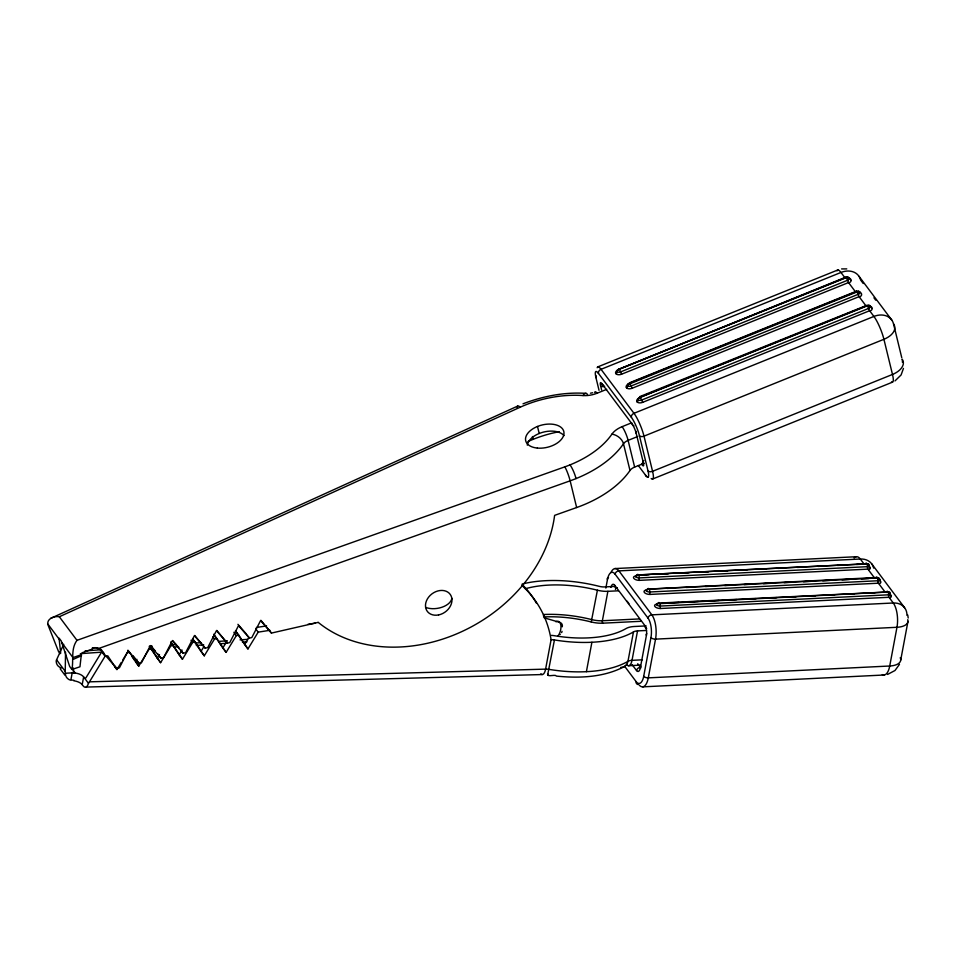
<?xml version="1.0" encoding="UTF-8"?>
<svg xmlns="http://www.w3.org/2000/svg" width="956" height="956" viewBox="0 0 956 956"><rect width="100%" height="100%" fill="white"/><g stroke="black" fill="none" stroke-linecap="round" stroke-linejoin="round"><path stroke-width="1.43" d="M73.743 680.768A8.915 4.171 10.6 0 1 82.192 684.639L83.112 685.858A10.707 4.29 87.2 0 0 88.466 683.325L83.65 676.896A8.915 4.171 10.6 0 0 72.19 672.893L70.816 680.254A10.695 8.425 -36.8 0 1 65.343 673.227A12.344 11.161 -70.9 0 1 65.235 671.339L65.534 652.159M73.397 670.933L73.445 668.005M547.633 673.657C546.533 677.864 555.328 673.825 556.476 676.107C579.228 678.39 603.475 677.457 624.149 666.726M60.694 653.283L59.164 639.17A11.914 6.656 -29.8 0 1 59.164 638.214L61.411 641.213A11.914 11.114 -53.4 0 0 61.782 642.659L72.991 657.62L81.332 654.657L79.957 666.786L71.927 669.487C73.779 660.058 70.648 648.861 76.982 640.341L564.829 466.851A80.639 47.107 -13.7 0 0 611.924 434.144A19.61 11.46 -13.7 0 1 622.117 426.663L631.725 422.779M900.707 660.142L907.961 621.412M82.192 684.639L83.65 676.896M521.618 585.18A142.372 114.23 -34 0 1 551.086 639.707L545.601 669.128A10.695 3.967 88.4 0 1 540.833 673.825M646.471 630.458L637.533 630.9A8.915 4.171 10.6 0 0 633.47 631.916A91.334 42.733 10.6 0 1 554.444 639.946L547.645 674.912M618.305 590.808L607.885 591.322A17.829 8.341 10.6 0 1 597.416 590.211L591.238 621.962A80.639 37.726 10.6 0 0 543.94 616.943A1.781 0.717 87.2 0 1 543.57 614.517A82.419 38.563 10.6 0 1 591.907 619.643A17.829 8.341 10.6 0 0 602.376 620.743L639.445 618.926M586.398 671.686L591.907 642.265M605.853 588.083L607.466 579.479A3.561 1.673 10.6 0 1 608.506 577.687M607.885 591.322L602.376 620.743A1.781 0.717 87.2 0 0 602.746 623.181L641.297 621.28M633.47 631.916L627.961 661.337A10.695 8.329 59.6 0 1 620.743 667.408M637.533 630.9L632.024 660.333A10.695 4.29 87.2 0 1 626.335 664.348M632.083 664.611L636.541 670.562A7.134 2.856 87.2 0 0 640.341 667.885L646.423 635.358A3.561 1.673 10.6 0 1 646.758 633.84M624.543 666.165L636.122 681.616A14.268 5.724 87.2 0 0 643.711 676.262L650.964 637.544A14.268 5.724 87.2 0 0 648.001 618.114L615.055 574.126A3.561 2.808 -36.8 0 1 618.902 570.875L860.328 559.021A17.829 14.041 -36.8 0 1 873.676 568.103M868.92 565.713L869.004 565.271A1.781 1.398 -36.8 0 0 867.654 563.801L637.58 574.962L867.654 563.801M879.46 579.79L879.544 579.336A1.781 1.398 -36.8 0 0 878.206 577.878L877.178 577.472A1.781 0.717 87.2 0 0 876.162 577.926M890 593.855L890.084 593.413A1.781 1.398 -36.8 0 0 888.745 591.943L658.672 603.069L659.879 603.642L888.769 591.979M903.456 368.407L901.102 374.955L894.971 380.942M61.65 668.005A10.695 8.425 -36.8 0 1 56.177 660.99A12.344 6.919 -20.1 0 1 56.583 659.795L63.694 644.272M899.465 664.372L894.983 670.515L887.574 674.434M639.731 398.174L639.672 396.656L866.961 305.263L868.144 305.454L639.528 397.66A1.781 1.398 -36.8 0 0 638.25 399.728A1.781 1.398 -36.8 0 1 636.971 401.783M88.466 683.325A12.44 6.8 -70.3 0 0 89.482 681.831L105.064 656.258L107.753 655.828L116.931 669.57L121.316 662.377M122.774 659.975L127.16 652.769L129.586 652.386L138.763 666.129L149.005 649.339L151.43 648.957L160.608 662.687L170.837 645.898L173.263 645.515L182.441 659.258L192.67 642.456L195.096 642.073L204.285 655.816L214.514 639.014L216.94 638.632L226.118 652.374L236.347 635.585L238.773 635.202L247.951 648.933L258.192 632.143L269.891 630.303M136.935 659.329L135.465 661.731L138.763 666.129M160.608 662.687L157.31 658.29L159.497 654.693M182.441 659.258L179.142 654.848L182.07 650.056M204.285 655.816L200.987 651.418L203.903 646.615M226.118 652.374L222.82 647.977L227.205 640.771M247.951 648.933L244.664 644.535L249.05 637.341M606.69 389.355L597.07 393.239A19.61 11.46 -13.7 0 1 583.017 395.557A80.639 47.107 -13.7 0 0 520.16 407.232L59.32 616.751C54.026 615.736 45.374 619.189 48.362 625.881L58.603 651.705L60.097 653.689M615.891 373.641A1.781 1.398 -36.8 0 0 617.17 371.573A1.781 1.398 -36.8 0 1 618.448 369.518L847.064 277.3L845.881 277.121L618.652 369.47M629.466 382.818L856.552 291.15L857.568 291.688L630.064 383.726L632.131 388.267L859.086 296.647L866.387 306.398M50.704 618.353L517.495 406.169M73.409 659.305L81.571 655.637M857.078 292.07L859.086 296.647M598.026 366.793L837.946 269.927M844.184 278.208L618.616 369.279A2.677 1.565 -13.7 0 0 617.17 371.573A2.677 1.565 -13.7 0 0 620.587 371.908L847.542 280.287A2.677 1.565 -13.7 0 0 848.988 277.981A1.781 1.398 -36.8 0 0 847.016 277.228M617.994 369.924A4.457 2.605 -13.7 0 0 615.951 373.712A4.457 2.605 -13.7 0 0 621.591 374.202L848.546 282.57L855.787 292.249M630.542 382.794L856.11 291.723A2.677 1.565 -13.7 0 1 857.066 291.449M866.65 305.789L639.695 397.421A2.677 1.565 -13.7 0 0 638.25 399.728A2.677 1.565 -13.7 0 0 641.679 400.062L868.622 308.43A2.677 1.565 -13.7 0 0 870.259 306.685A2.677 1.565 -13.7 0 0 868.562 305.478M639.086 398.078A4.457 2.605 -13.7 0 0 637.043 401.867A4.457 2.605 -13.7 0 0 642.671 402.345L869.625 310.724L873.915 316.436A17.829 3.513 68 0 1 883.918 339.296L892.486 374.453A17.829 3.513 68 0 1 891.482 381.958M637.736 436.498L628.116 440.381A8.915 5.21 -13.7 0 0 623.491 443.775A91.334 53.357 -13.7 0 1 570.146 480.82L97.954 648.754A8.915 7.122 -30.5 0 1 101.42 650.785L116.692 668.423L119.404 667.802L128.188 650.797L139.026 663.321L141.476 662.759L150.259 645.766L161.098 658.278L163.548 657.716L172.331 640.723L183.17 653.235L185.619 652.673L194.391 635.68L205.229 648.192L207.691 647.63L216.462 630.637L227.301 643.149L229.751 642.599L238.534 625.594L249.373 638.118L251.822 637.556L260.606 620.552L271.444 633.075L318.049 622.428M318.157 622.32A142.611 113.979 -30.5 0 0 460.565 632.167A142.611 113.979 -30.5 0 0 554.611 515.368L576.647 507.54A91.334 53.357 -13.7 0 0 629.992 470.495A8.915 5.21 -13.7 0 1 634.629 467.09L644.248 463.206M652.41 479.099L892.33 382.233M640.616 397.804L642.671 402.345M92.553 649.052L82.598 652.59A1.781 1.35 -46.4 0 0 81.403 654.633M878.934 580.698L649.71 591.991A2.677 1.255 10.6 0 1 646.268 590.796A1.781 1.398 -36.8 0 1 648.192 589.159L878.241 577.938M523.016 403.802C543.092 396.119 564.697 391.876 586.243 393.394M630.004 383.738L629.048 383.655A1.781 1.398 -36.8 0 0 627.71 385.65A1.781 1.398 -36.8 0 1 626.431 387.706A4.457 2.605 -13.7 0 0 632.131 388.267M590.45 393.203L592.624 392.737M889.534 594.763L660.249 606.068A2.677 1.255 10.6 0 1 656.808 604.861A2.677 1.255 10.6 0 1 658.266 603.427A1.781 0.717 87.2 0 1 659.222 602.758L659.222 602.758M868.347 566.633L639.158 577.914A2.677 1.255 10.6 0 1 635.728 576.719A2.677 1.255 10.6 0 1 637.186 575.273A1.781 0.717 87.2 0 1 636.911 576.002M256.351 627.506L266.593 625.893M307.916 624.316L315.229 623.157M841.603 268.923L846.777 268.899M638.07 574.616L638.13 574.604A1.781 0.717 87.2 0 0 637.234 575.058M877.058 577.472L648.144 589.099M877.716 578.356L877.775 578.344A1.781 0.717 87.2 0 1 878.086 580.782A1.781 0.717 87.2 0 0 878.456 583.208L884.898 591.812M85.12 650.881L101.503 649.722M149.172 646.328L152.147 646.125M171.518 644.75L175.988 644.428M195.359 643.053L201.31 642.635M219.187 641.357L226.632 640.831M240.04 639.875L247.484 639.349M80.352 653.677L102.651 652.088M150.235 648.718L153.211 648.503M174.028 647.021L178.497 646.71M196.339 645.443L203.771 644.906M220.131 643.747L226.082 643.328M242.442 642.169L246.899 641.846M867.176 564.279A1.781 0.717 87.2 0 1 867.546 566.705L867.606 566.705A2.677 1.255 10.6 0 0 869.135 565.51A2.677 1.255 10.6 0 0 866.53 564.112M888.255 592.421A1.781 0.717 87.2 0 1 888.626 594.859L888.686 594.847A2.677 1.255 10.6 0 0 890.275 593.903A2.677 1.255 10.6 0 0 888.578 592.481M628.546 665.746L640.46 665.125M614.875 568.569L856.313 556.727M641.631 575.058L649.052 574.699M660.907 574.114L668.328 573.755M681.676 573.098L689.085 572.728M700.951 572.154L708.372 571.784M720.227 571.198L727.647 570.84M739.514 570.254L746.923 569.895M758.789 569.31L766.198 568.94M778.065 568.366L785.485 567.995M797.352 567.422L804.761 567.051M818.109 566.394L824.036 566.107M837.384 565.45L844.805 565.092M856.672 564.506L864.081 564.136M636.23 575.942A4.457 2.091 10.6 0 0 633.804 578.344A4.457 2.091 10.6 0 0 639.528 580.352L867.905 569.131L874.358 577.735M615.019 586.41L604.586 586.924A8.915 4.171 10.6 0 1 599.352 586.363A91.334 42.733 10.6 0 0 522.167 584.02M646.268 590.796A2.677 1.255 10.6 0 1 647.726 589.35L653.653 589.063M667.001 588.406L674.422 588.048M686.288 587.462L693.697 587.092M705.564 586.518L712.973 586.148M724.839 585.562L732.26 585.203M744.127 584.618L751.535 584.259M763.402 583.674L770.811 583.315M784.159 582.658L791.58 582.288M803.446 581.714L810.855 581.344M822.722 580.758L830.131 580.4M841.997 579.814L849.418 579.456M861.272 578.87L868.693 578.511M646.782 590.019A4.457 2.091 10.6 0 0 644.344 592.421A4.457 2.091 10.6 0 0 650.068 594.417L878.456 583.208M671.614 602.77L679.035 602.411M690.901 601.826L698.31 601.455M710.177 600.882L719.067 600.44M730.934 599.854L736.873 599.567M750.209 598.91L756.148 598.623M769.496 597.966L776.905 597.608M788.772 597.022L796.193 596.652M808.047 596.078L815.468 595.707M827.334 595.122L834.743 594.763M846.61 594.178L854.019 593.819M867.367 593.162L874.788 592.804M657.322 604.096A4.457 2.091 10.6 0 0 654.896 606.498A4.457 2.091 10.6 0 0 660.62 608.494L888.996 597.285L893.274 602.997A17.829 14.041 -36.8 0 1 906.945 615.389M646.16 625.917L634.234 626.503A17.829 8.341 10.6 0 0 626.12 628.522A82.419 38.563 10.6 0 1 554.803 635.776A17.829 8.341 10.6 0 0 551.421 635.37M65.343 673.227L74.998 672.749L73.325 670.526M642.408 659.819L632.024 660.333A8.915 4.171 10.6 0 0 627.961 661.337A91.334 42.733 10.6 0 1 548.935 669.367A8.915 4.171 10.6 0 0 545.601 669.128L89.482 681.831M642.826 686.85L884.252 674.996M866.518 563.395L866.578 563.395A1.781 0.717 87.2 0 0 865.646 563.741M649.267 589.565L649.339 589.565A1.781 0.717 87.2 0 1 649.71 591.991A1.781 0.717 87.2 0 0 650.068 594.417M887.598 591.549L887.658 591.549A1.781 0.717 87.2 0 0 886.654 592.218A2.677 1.255 10.6 0 1 887.419 592.242M542.303 674.542L86.088 687.077M544.167 617.803L559.822 622.416A5.354 4.206 -36.8 0 1 562.271 626.789M856.421 291.198L856.11 291.723M260.916 620.313L271.444 633.075M237.936 624.316L246.074 633.708M216.773 630.398L227.301 643.149M194.701 635.441L205.229 648.192M172.642 640.484L178.963 647.786M150.57 645.527L155.087 650.737M133.015 655.78L139.026 663.321M100.022 648.574L103.846 652.984M845.881 277.121L845.582 277.754A2.677 1.565 -13.7 0 1 848.988 277.981M618.926 368.741L618.424 369.482M640.018 396.895L639.492 397.588M891.924 320.26L858.978 276.272M904.603 607.741L871.657 563.765M863.268 283.538L860.603 279.977A17.829 14.041 -36.8 0 0 840.969 272.46A17.829 3.513 68 0 0 837.098 270.871M873.951 297.806L875.732 300.184M845.247 278.172L840.969 272.46L601.037 369.315A3.561 2.808 -36.8 0 0 598.48 373.438A14.268 2.808 68 0 0 595.958 377.656L599.03 390.311M863.758 563.598L860.328 559.021A17.829 7.158 87.2 0 0 854.09 557.969M598.48 373.438L631.426 417.425A14.268 2.808 68 0 1 639.445 435.709L648.001 470.866A14.268 2.808 68 0 1 645.467 475.072A3.561 2.808 -36.8 0 0 648.407 476.841M601.623 389.964L600.595 385.746A7.134 1.398 68 0 1 601.862 383.631L632.167 424.094A3.561 2.808 -36.8 0 0 633.924 425.802M638.345 465.56L645.467 475.072M627.124 601.205L628.905 603.595M610.932 587.402A7.134 2.856 87.2 0 1 614.636 585.18L644.953 625.642A3.561 2.808 -36.8 0 0 646.698 628.486M637.712 663.739L640.389 667.3A3.561 1.434 87.2 0 0 641.01 667.766M255.718 628.845L258.192 632.143M246.899 634.808L249.373 638.118M238.773 635.202L235.475 630.793L244.664 644.535M233.873 632.275L236.347 635.585M216.94 638.632L213.642 634.234L222.82 647.977M212.865 636.816L214.514 639.014M192.634 638.775L195.096 642.073M191.021 640.257L192.67 642.456M180.684 649.937L183.17 653.235M170.789 642.217L173.263 645.515M157.788 653.868L161.098 658.278M149.781 646.746L151.43 648.957M127.937 650.188L129.586 652.386M115.043 666.213L116.692 668.423M114.457 666.272L116.931 669.57M99.771 648.574L101.42 650.785M105.064 656.258L101.766 651.849L86.183 677.434A1.888 1.028 -70.3 0 1 84.546 678.151M59.32 616.751L76.982 640.341M47.955 624.196L59.164 639.17M71.927 669.487L69.692 666.499L61.782 642.659M56.583 659.795L65.235 671.339M60.156 668.806L64.948 675.187M867.63 306.147L869.625 310.724M846.538 278.005L848.546 282.57M619.584 369.625L621.591 374.202M192.574 638.823L200.987 651.418M170.73 642.253L179.142 654.848M149.662 646.842L157.31 658.29M131.641 656.007L134.7 660.584M628.964 383.559L629.227 383.726M868.657 308.537L868.598 308.322A2.545 0.657 -19 0 0 869.351 308.011M858.106 294.472L858.058 294.257A2.545 0.657 -19 0 0 858.811 293.934M631.426 417.425A3.561 2.808 -36.8 0 1 633.983 413.303L873.915 316.436A17.829 14.041 -36.8 0 1 893.549 323.953L901.759 357.699M632.167 424.094A7.134 1.398 68 0 1 636.17 433.235L643.364 462.776A7.134 1.398 68 0 1 642.097 464.879A3.561 2.808 -36.8 0 1 642.193 463.29M634.629 467.09L628.116 440.381A10.695 2.103 68 0 0 622.117 426.663M629.992 470.495L623.491 443.775A10.695 7.278 34.5 0 0 611.924 434.144M576.647 507.54L570.146 480.82A10.695 1.506 70.4 0 0 564.829 466.851M537.499 426.46L539.208 433.486M532.42 436.522L533.113 439.342M907.746 614.995L908.2 618.042M527.282 445.138A19.61 11.46 -13.7 0 1 543.259 432.148A19.61 11.46 -13.7 0 1 564.016 435.613M527.951 441.553A82.419 48.147 -13.7 0 1 559.224 431.694M570.015 464.879A10.695 2.103 68 0 1 576.026 478.598M92.338 648.228A8.891 7.899 -35.7 0 1 98.193 648.264A8.903 8.078 -37.6 0 0 92.314 648.096M594.704 392.558A10.695 2.103 68 0 1 597.07 393.239M517.16 407.507A10.695 2.689 65.6 0 1 520.16 407.232M583.017 395.557A10.695 4.183 -85.9 0 1 587.522 394.434M658.266 603.427A1.781 0.717 87.2 0 1 658.194 603.75M656.808 604.861A1.781 1.398 -36.8 0 1 658.732 603.236M888.996 597.285A1.781 0.717 87.2 0 1 888.626 594.859M647.726 589.35A1.781 0.717 87.2 0 1 648.67 588.681M878.038 578.416A2.677 1.255 10.6 0 1 879.735 579.826A2.677 1.255 10.6 0 1 878.086 580.782M638.787 575.488A1.781 0.717 87.2 0 1 639.158 577.914A1.781 0.717 87.2 0 0 639.528 580.352M635.728 576.719A1.781 1.398 -36.8 0 1 637.652 575.094M869.255 565.785A2.629 0.801 15.4 0 1 868.55 566.239M868.49 565.617A2.629 0.753 30.8 0 0 867.367 564.745A2.641 0.777 30.2 0 1 868.55 565.629M886.726 592.397A2.641 1.482 21.7 0 1 887.18 592.457M890.335 593.939A2.629 0.801 15.4 0 1 889.63 594.381M889.582 593.772A2.629 0.753 30.8 0 0 888.447 592.887A2.641 0.777 30.2 0 1 889.63 593.784M879.795 579.862A2.629 0.801 15.4 0 1 879.09 580.316M869.793 567.936A4.111 1.565 19.5 0 1 868.263 569.477M867.905 569.131A1.781 0.717 87.2 0 1 867.546 566.705M610.932 572.513A17.829 7.158 87.2 0 1 618.902 570.875L651.849 614.851A17.829 7.158 87.2 0 1 655.541 639.134L648.288 677.864A17.829 7.158 87.2 0 1 639.301 685.165M648.001 618.114A3.561 2.808 -36.8 0 1 651.849 614.851L893.274 602.997A17.829 7.158 87.2 0 1 896.967 627.291L889.725 666.009A17.829 7.158 87.2 0 1 882.304 674.601M890.884 596.09A4.111 1.565 19.5 0 1 889.355 597.62M660.62 608.494A1.781 0.717 87.2 0 1 660.249 606.068A1.781 0.717 87.2 0 0 659.879 603.642M880.345 582.013A4.111 1.565 19.5 0 1 878.803 583.554M650.964 637.544A3.561 1.673 10.6 0 0 655.541 639.134L896.967 627.291A17.829 8.341 10.6 0 0 907.746 619.667M643.711 676.262A3.561 1.673 10.6 0 0 648.288 677.864L889.725 666.009A17.829 8.341 10.6 0 0 900.241 657.728M638.321 684.544A3.561 2.808 -36.8 0 1 636.122 681.616M607.466 579.479A14.268 5.724 87.2 0 1 615.055 574.126M636.541 670.562A3.561 2.808 -36.8 0 1 640.389 667.3M617.074 588.119A3.561 2.808 -36.8 0 1 614.636 585.18M644.953 625.642A7.134 2.856 87.2 0 1 646.423 635.358M640.341 667.885A3.561 1.673 10.6 0 1 640.998 666.213M615.425 589.458A3.561 1.434 87.2 0 1 617.122 587.892M868.777 565.809A4.111 2.521 17.2 0 1 869.1 566.143M879.317 579.886A4.111 2.521 17.2 0 1 879.651 580.208M889.857 593.963A4.111 2.521 17.2 0 1 890.191 594.285M869.171 566.299A4.756 1.84 21.5 0 1 870.283 567.936M879.723 580.376A4.756 1.84 21.5 0 1 880.823 582.013M890.263 594.441A4.756 1.84 21.5 0 1 891.374 596.09M879.197 580.483A2.713 0.621 5.2 0 1 878.672 580.567M889.737 594.56A2.713 0.621 5.2 0 1 889.211 594.644M868.657 566.406A2.713 0.621 5.2 0 1 868.132 566.49M866.542 564.422A2.641 1.482 21.7 0 1 867.283 564.721M551.11 639.707A8.915 4.171 10.6 0 1 554.444 639.946M74.018 680.337A7.003 1.087 6.4 0 1 71.82 680.003M525.322 588.741A82.419 38.563 10.6 0 1 597.416 590.211M74.998 672.797A1.852 1.685 -70.9 0 1 73.433 670.945M522.538 584.845A142.372 114.23 -34 0 1 536.519 603.344M602.746 623.181A19.61 9.178 10.6 0 1 591.238 621.962M868.108 305.382A1.781 1.398 -36.8 0 1 870.068 306.135M626.491 387.789A4.457 2.605 -13.7 0 1 628.534 384.001M629.156 383.344A2.677 1.565 -13.7 0 0 627.71 385.65A2.677 1.565 -13.7 0 0 631.127 385.985L858.082 294.364A2.677 1.565 -13.7 0 0 859.719 292.608A2.677 1.565 -13.7 0 0 858.022 291.401M857.568 291.305A1.781 1.398 -36.8 0 1 859.528 292.058M848.259 279.857A2.545 0.657 -19 0 1 847.458 280.228M597.177 367.737A17.829 3.513 68 0 1 601.037 369.315L633.983 413.303A17.829 3.513 68 0 1 643.997 436.151L652.566 471.308A17.829 3.513 68 0 1 651.179 478.538M871.968 308.382A4.111 2.175 -2.8 0 1 869.876 310.963M866.136 305.98A4.111 2.999 -9.7 0 1 866.471 305.86M868.681 305.645A4.111 2.999 -9.7 0 1 870.82 306.494M861.428 294.305A4.111 2.175 -2.8 0 1 859.336 296.898M850.876 280.228A4.111 2.175 -2.8 0 1 848.785 282.821M639.445 435.709A3.561 2.079 -13.7 0 0 643.997 436.151L883.918 339.296A17.829 10.42 -13.7 0 0 893.549 323.953M648.001 470.866A3.561 2.079 -13.7 0 0 652.566 471.308L892.486 374.453A17.829 10.42 -13.7 0 0 902.106 359.109A17.829 14.041 -36.8 0 1 902.452 362.396M595.958 377.656A3.561 2.079 -13.7 0 1 596.138 375.78M603.618 385.34A3.561 2.808 -36.8 0 1 601.862 383.631M636.17 433.235A3.561 2.079 -13.7 0 1 636.361 431.371M643.364 462.776A3.561 2.079 -13.7 0 1 643.842 460.589M604.658 386.367A3.561 2.079 -13.7 0 1 600.595 385.746M848.641 277.742A4.111 2.999 -9.7 0 1 849.741 278.339M858.141 291.58A4.111 2.999 -9.7 0 1 860.28 292.416M849.872 278.459A4.756 2.569 -0.8 0 1 851.007 280.12M860.412 292.536A4.756 2.569 -0.8 0 1 861.547 294.185M870.952 306.601A4.756 2.569 -0.8 0 1 872.087 308.262M856.182 291.855A2.641 1.828 -3.3 0 1 856.66 291.747M857.998 291.855A2.653 0.932 -15.6 0 1 859.743 292.273A2.653 0.932 -15.6 0 1 858.333 293.54M845.642 277.778A2.641 1.828 -3.3 0 1 847.53 277.718M847.458 277.778A2.653 0.932 -15.6 0 1 849.203 278.196A2.653 0.932 -15.6 0 1 847.793 279.463M868.538 305.932A2.653 0.932 -15.6 0 1 870.283 306.35A2.653 0.932 -15.6 0 1 868.885 307.617M451.83 598.313A15.87 9.058 -9.4 0 1 442.019 607.227A15.87 9.058 -9.4 0 1 425.599 607.347M555.842 621.723A8.915 4.732 -73.6 0 1 560.873 625.248A8.915 4.732 -73.6 0 1 557.969 636.015M562.056 631.354A3.561 1.9 -73.6 0 1 561.638 632.573M560.288 634.318A3.561 1.9 -73.6 0 1 559.834 634.545M537.368 448.077A19.61 11.46 -13.7 0 0 563.837 431.61A19.61 11.46 -13.7 0 0 533.042 428.706A19.61 11.46 -13.7 0 0 537.368 448.077M879.042 579.695A2.629 0.753 30.8 0 0 877.907 578.822A2.641 0.777 30.2 0 1 879.09 579.706M438.553 614.947A14.268 11.233 -36.8 0 0 450.288 594.477A14.268 11.233 -36.8 0 0 427.332 599.054A14.268 11.233 -36.8 0 0 438.553 614.947"/></g></svg>
